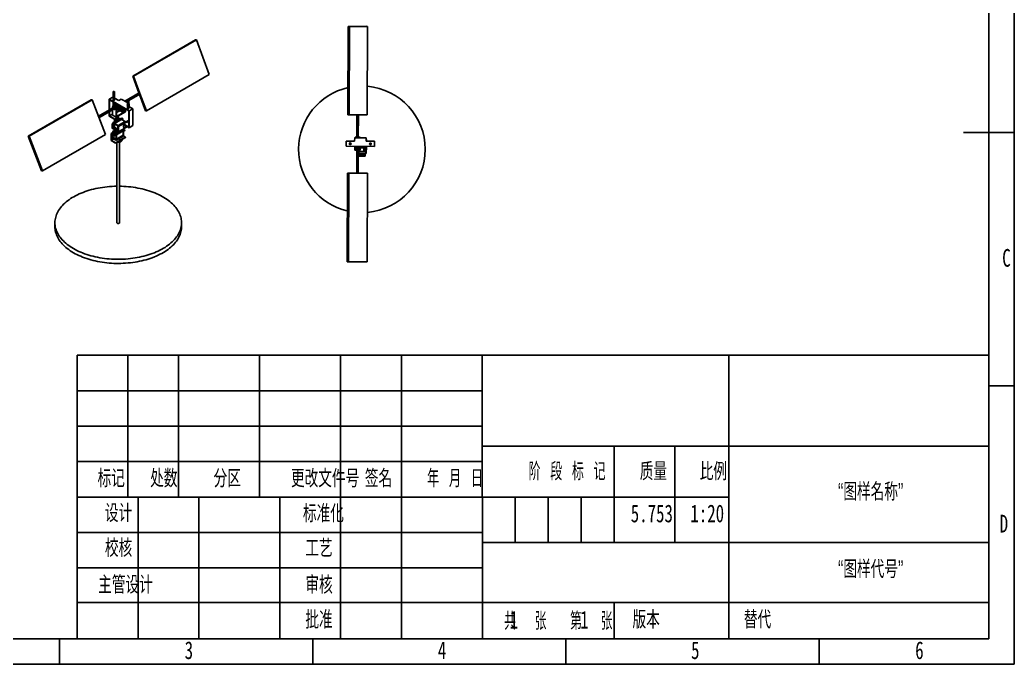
# Model space of a CAD drawing. Header units: millimetres. Extents: x 0 to 297, y 0 to 210.
# Drawn here: x 100.7 to 297, y 0 to 127.3 of the extents above; entities that cross this region are included whole.
import ezdxf

# ---------------------------------------------------------------- set-up
doc = ezdxf.new("R2010")
doc.units = ezdxf.units.MM
doc.layers.add('图框', color=7, linetype='Continuous')
doc.styles.add('SLDTEXTSTYLE0', font='TXT', dxfattribs={"width": 0.7, "bigfont": 'bigfont'})
doc.styles.add('SLDTEXTSTYLE1', font='TXT', dxfattribs={"width": 0.6, "bigfont": 'bigfont'})
doc.styles.add('SLDTEXTSTYLE2', font='TXT', dxfattribs={"width": 0.614286, "bigfont": 'bigfont'})
doc.styles.add('SLDTEXTSTYLE3', font='TXT', dxfattribs={"width": 0.62, "bigfont": 'bigfont'})
doc.styles.add('SLDTEXTSTYLE5', font='TXT', dxfattribs={"width": 0.7})

msp = doc.modelspace()

# ---------------------------------------------------------------- linework, layer by layer
at = {"color": 7, "linetype": 'Continuous', "lineweight": 25}
for p, q in [((165.46, 108.48), (165.5, 125.98)), ((165.5, 125.98), (169.06, 125.99)), ((165.5, 125.98), (165.77, 125.98)), ((165.72, 108.48), (165.77, 125.98)), ((165.77, 125.98), (169.32, 125.98)), ((169.06, 125.99), (169.32, 125.98)), ((169.32, 125.98), (169.27, 108.48)), ((122.94, 116.14), (135.34, 123.3)), ((123.12, 116.15), (135.53, 123.31)), ((135.34, 123.3), (135.53, 123.31)), ((135.53, 123.31), (138.05, 116.47)), ((122.94, 116.14), (123.12, 116.15)), ((124.16, 112.82), (122.94, 116.14)), ((124.38, 112.73), (123.12, 116.15)), ((138.05, 116.47), (125.64, 109.31)), ((119.02, 112.01), (118.31, 111.6)), ((119.07, 111.97), (119.02, 112.01)), ((119.07, 113.03), (119.07, 111.44)), ((119.37, 111.44), (119.37, 113.03)), ((124.21, 112.86), (121.37, 111.21)), ((122.19, 111.34), (124.36, 112.6)), ((125.45, 109.3), (124.26, 112.54)), ((125.64, 109.31), (124.38, 112.73)), ((114.74, 111.44), (102.33, 104.27)), ((114.92, 111.45), (102.52, 104.29)), ((114.92, 111.45), (114.74, 111.44)), ((116.24, 108.03), (114.92, 111.45)), ((119.26, 110), (116.17, 108.21)), ((118.31, 109.45), (118.31, 111.6)), ((118.31, 111.6), (122.25, 109.31)), ((119.31, 110.93), (118.38, 111.47)), ((118.38, 111.47), (118.38, 109.49)), ((118.98, 109.84), (118.98, 110.07)), ((119.09, 111.06), (119.09, 110.3)), ((119.16, 110.34), (119.09, 110.3)), ((119.23, 110.38), (119.16, 110.34)), ((119.31, 110.41), (119.31, 110.93)), ((120.19, 111.32), (119.37, 111.8)), ((119.41, 110.73), (119.42, 110.73)), ((119.42, 110.72), (119.42, 110.72)), ((119.44, 110.65), (119.44, 110.46)), ((119.44, 110.47), (119.44, 110.63)), ((119.6, 110.76), (119.45, 110.67)), ((119.46, 110.66), (119.45, 110.65)), ((119.53, 110.52), (119.46, 110.48)), ((119.47, 110.67), (119.62, 110.76)), ((119.77, 110.5), (119.47, 110.67)), ((119.47, 110.65), (119.68, 110.53)), ((119.47, 110.65), (119.48, 110.65)), ((121.07, 109.91), (119.48, 110.83)), ((119.48, 110.7), (119.48, 110.83)), ((119.48, 110.65), (119.69, 110.53)), ((119.54, 110.33), (119.53, 110.32)), ((119.56, 110.74), (119.56, 110.79)), ((119.68, 110.53), (119.69, 110.53)), ((120.83, 109.88), (119.77, 110.5)), ((119.84, 110.33), (119.91, 110.37)), ((120.07, 110.19), (119.84, 110.33)), ((119.85, 110.44), (120.82, 109.88)), ((119.85, 110.43), (119.85, 110.44)), ((119.85, 110.43), (120.81, 109.87)), ((120.53, 110.01), (119.91, 110.37)), ((120, 109.95), (119.98, 109.94)), ((120.03, 110.17), (120.03, 109.93)), ((120.05, 110.19), (120.04, 110.18)), ((120.05, 110.18), (120.07, 110.19)), ((120.44, 109.96), (120.05, 110.18)), ((120.06, 110.14), (120.06, 109.52)), ((120.43, 109.92), (120.06, 110.14)), ((120.08, 110.13), (120.08, 109.53)), ((120.69, 111.61), (120.19, 111.32)), ((120.44, 109.96), (120.53, 110.01)), ((120.56, 109.96), (120.47, 109.91)), ((120.56, 109.96), (120.56, 109.85)), ((120.69, 111.61), (121.89, 110.91)), ((120.83, 109.88), (120.97, 109.97)), ((121.67, 111.04), (121.89, 111.17)), ((121.89, 110.47), (121.78, 110.4)), ((121.89, 110.34), (121.78, 110.4)), ((121.89, 110.39), (121.85, 110.36)), ((121.89, 111.39), (121.89, 109.8)), ((122.19, 109.8), (122.19, 111.39)), ((122.19, 110.74), (122.28, 110.69)), ((122.28, 110.69), (122.19, 110.64)), ((122.21, 110.57), (122.19, 110.56)), ((122.95, 109.72), (122.19, 110.16)), ((122.21, 110.15), (122.21, 110.57)), ((122.28, 110.69), (122.28, 110.11)), ((117.55, 104.62), (116.24, 108.03)), ((116.28, 107.93), (119.41, 109.74)), ((118.32, 108.25), (118.31, 109.1)), ((118.32, 108.25), (119.37, 107.64)), ((118.38, 109.14), (118.39, 108.29)), ((118.39, 108.29), (118.98, 108.64)), ((118.39, 108.29), (119.44, 107.68)), ((118.98, 108.45), (118.98, 109.49)), ((119.69, 108.03), (118.98, 108.45)), ((119.44, 107.68), (120.15, 108.09)), ((119.76, 109.7), (119.69, 109.66)), ((119.69, 109.66), (119.69, 108.03)), ((121.53, 109.1), (119.69, 108.03)), ((119.76, 109.7), (119.76, 108.16)), ((120.35, 109.32), (119.76, 108.97)), ((121.23, 109), (119.76, 108.16)), ((119.82, 109.63), (119.84, 109.63)), ((119.83, 109.79), (119.85, 109.8)), ((120.03, 109.52), (119.84, 109.63)), ((119.97, 108.2), (120.15, 108.09)), ((120.03, 109.77), (120.03, 109.53)), ((120.06, 109.52), (120.08, 109.53)), ((120.06, 109.52), (120.43, 109.31)), ((120.06, 109.49), (120.44, 109.26)), ((120.08, 109.53), (120.43, 109.33)), ((120.15, 108.09), (120.15, 107.76)), ((120.43, 109.31), (120.43, 109.92)), ((120.46, 109.26), (120.55, 109.31)), ((120.47, 109.28), (120.47, 109.91)), ((120.47, 109.28), (120.56, 109.33)), ((120.49, 109.81), (120.56, 109.85)), ((120.49, 109.81), (120.49, 109.4)), ((120.52, 109.29), (120.83, 109.11)), ((120.81, 109.12), (120.52, 109.29)), ((120.54, 109.41), (120.61, 109.45)), ((120.56, 109.42), (120.56, 109.33)), ((120.81, 109.87), (120.82, 109.88)), ((120.84, 109.12), (120.84, 109.13)), ((120.85, 109.82), (120.86, 109.15)), ((120.85, 109.81), (120.85, 109.82)), ((120.85, 109.81), (120.85, 109.14)), ((120.85, 109.14), (120.86, 109.15)), ((120.86, 109.82), (121.04, 109.93)), ((120.87, 109.13), (120.86, 109.82)), ((120.86, 109.11), (121.05, 109.22)), ((120.87, 109.13), (121.06, 109.24)), ((121.02, 109.59), (121.06, 109.62)), ((121.02, 109.53), (121.02, 109.59)), ((121.02, 109.59), (121.07, 109.57)), ((121.02, 109.53), (121.07, 109.51)), ((121.05, 109.22), (121.07, 109.21)), ((121.06, 109.92), (121.06, 109.62)), ((121.06, 109.62), (121.07, 109.62)), ((121.06, 109.52), (121.06, 109.24)), ((121.07, 109.1), (121.07, 109.91)), ((121.25, 108.99), (121.07, 109.1)), ((122.18, 109.27), (121.25, 109.81)), ((121.25, 108.99), (121.25, 109.81)), ((121.32, 109.03), (121.25, 108.99)), ((121.32, 109.03), (121.32, 109.77)), ((121.32, 109.71), (121.37, 109.74)), ((121.32, 109.64), (121.37, 109.67)), ((121.32, 109.63), (121.38, 109.66)), ((121.32, 109.3), (121.38, 109.33)), ((121.32, 109.23), (121.37, 109.26)), ((121.32, 109.22), (121.38, 109.25)), ((121.32, 109.15), (121.38, 109.18)), ((121.32, 109.12), (121.36, 109.15)), ((121.46, 109.14), (121.32, 109.06)), ((121.38, 109.66), (121.37, 109.67)), ((121.38, 109.25), (121.37, 109.26)), ((121.38, 109.33), (121.38, 109.66)), ((121.38, 109.43), (121.64, 109.58)), ((121.38, 109.41), (121.66, 109.57)), ((121.38, 109.18), (121.38, 109.25)), ((121.38, 109.19), (121.46, 109.14)), ((121.46, 109.46), (121.46, 109.14)), ((121.53, 109.5), (121.53, 109.1)), ((122.18, 106.09), (122.18, 109.27)), ((122.95, 109.72), (122.25, 109.31)), ((122.25, 109.31), (122.25, 105.97)), ((122.96, 106.38), (122.95, 109.72)), ((125.45, 109.3), (125.64, 109.31)), ((165.46, 108.48), (165.72, 108.48)), ((167.5, 108.48), (165.72, 108.48)), ((167.22, 108.48), (167.2, 104.1)), ((167.5, 104.1), (167.52, 108.48)), ((169.27, 108.48), (167.5, 108.48)), ((119.1, 106.84), (118.92, 106.74)), ((118.92, 106.74), (118.92, 105.92)), ((118.92, 106.74), (118.99, 106.7)), ((118.99, 106.7), (119.17, 106.8)), ((118.99, 106.7), (118.99, 105.88)), ((119.01, 106.62), (119.08, 106.57)), ((119.01, 106.55), (119.01, 106.62)), ((119.01, 106.55), (119.08, 106.5)), ((119.01, 106.47), (119.08, 106.42)), ((119.01, 106.33), (119.01, 106.47)), ((119.01, 106.47), (119.02, 106.47)), ((119.01, 106.27), (119.01, 106.33)), ((119.01, 106.14), (119.01, 106.27)), ((119.01, 106.14), (119.08, 106.09)), ((119.01, 106.06), (119.08, 106.01)), ((119.01, 106.06), (119.02, 106.06)), ((119.01, 105.99), (119.01, 106.06)), ((119.03, 106.54), (119.02, 106.53)), ((119.02, 106.47), (119.09, 106.43)), ((119.03, 106.13), (119.02, 106.12)), ((119.02, 106.06), (119.09, 106.02)), ((119.05, 106.82), (119.05, 106.9)), ((119.05, 106.9), (119.22, 106.8)), ((119.06, 106.71), (119.26, 106.82)), ((119.06, 106.71), (119.14, 106.67)), ((119.08, 106.96), (120.15, 107.57)), ((119.08, 106.96), (119.36, 106.8)), ((119.08, 106.5), (119.08, 106.57)), ((119.09, 106.51), (119.08, 106.5)), ((119.08, 106.42), (119.09, 106.43)), ((119.08, 106.09), (119.08, 106.42)), ((119.09, 106.1), (119.08, 106.09)), ((119.17, 106.8), (119.1, 106.84)), ((119.14, 106.67), (119.34, 106.78)), ((119.34, 106.02), (119.14, 105.91)), ((119.17, 106.8), (119.17, 106.77)), ((119.25, 107.06), (119.25, 107.1)), ((119.29, 107.08), (119.25, 107.1)), ((119.26, 106.82), (119.34, 106.78)), ((119.28, 107.14), (119.67, 107.37)), ((119.28, 107.14), (119.34, 107.11)), ((119.32, 106.74), (120.03, 106.33)), ((119.32, 106.05), (119.32, 106.74)), ((119.32, 106.05), (120.03, 105.64)), ((119.33, 106.02), (120.04, 105.62)), ((119.36, 106.8), (120.72, 107.59)), ((119.36, 106.8), (120.72, 107.59)), ((119.36, 106.8), (120.06, 106.39)), ((119.38, 107.23), (119.37, 107.64)), ((119.38, 107.2), (119.38, 107.23)), ((119.38, 107.23), (119.4, 107.21)), ((119.45, 107.24), (119.44, 107.68)), ((119.67, 107.37), (119.69, 107.36)), ((119.69, 107.36), (119.92, 107.49)), ((119.7, 107.36), (119.69, 107.37)), ((119.92, 107.49), (119.96, 107.47)), ((120.03, 105.64), (120.03, 106.33)), ((120.03, 105.64), (120.03, 106.33)), ((120.03, 106.33), (120.14, 106.26)), ((120.12, 107.79), (120.05, 107.83)), ((120.05, 106.21), (122, 107.33)), ((120.05, 106.21), (120.12, 106.17)), ((120.05, 105.27), (120.05, 106.21)), ((120.06, 106.39), (121.43, 107.18)), ((120.06, 106.39), (121.43, 107.18)), ((120.06, 106.39), (120.21, 106.31)), ((120.12, 106.17), (122.07, 107.29)), ((121.9, 106.17), (120.12, 105.15)), ((120.12, 105.15), (120.12, 106.17)), ((120.15, 107.57), (120.45, 107.75)), ((120.21, 106.31), (121.57, 107.1)), ((120.21, 106.3), (120.21, 106.31)), ((120.45, 107.75), (120.72, 107.59)), ((120.67, 107.63), (120.47, 107.75)), ((120.67, 107.63), (120.87, 107.75)), ((120.67, 107.63), (120.75, 107.59)), ((120.87, 107.86), (120.69, 107.76)), ((120.69, 107.76), (120.69, 107.65)), ((120.69, 107.76), (120.76, 107.72)), ((120.72, 107.59), (121.43, 107.18)), ((120.75, 107.59), (120.95, 107.7)), ((121.45, 107.18), (120.75, 107.59)), ((120.76, 107.72), (120.94, 107.82)), ((120.76, 107.72), (120.76, 107.69)), ((120.94, 107.82), (120.87, 107.86)), ((120.87, 107.75), (120.95, 107.7)), ((120.98, 107.71), (120.91, 107.75)), ((120.91, 107.56), (120.99, 107.51)), ((120.92, 107.56), (120.91, 107.56)), ((120.92, 107.56), (121, 107.52)), ((120.94, 107.82), (120.94, 107.73)), ((120.94, 107.61), (120.94, 107.55)), ((120.96, 107.61), (120.99, 107.6)), ((120.99, 107.6), (121, 107.6)), ((121, 107.52), (120.99, 107.51)), ((121, 107.67), (121, 107.6)), ((121, 107.52), (121, 107.44)), ((121.12, 106.7), (121.83, 107.11)), ((121.13, 106.21), (121.12, 106.7)), ((122.18, 106.09), (121.12, 106.7)), ((121.2, 106.17), (121.13, 106.21)), ((122.25, 105.97), (121.2, 106.58)), ((121.2, 106.17), (121.2, 106.58)), ((121.43, 107.18), (121.57, 107.1)), ((121.6, 107.1), (121.45, 107.18)), ((121.58, 107.09), (121.57, 107.1)), ((122.18, 106.91), (121.83, 107.11)), ((122, 107.33), (122.07, 107.29)), ((122.07, 107.29), (122.07, 106.98)), ((122.96, 106.38), (122.25, 105.97)), ((102.52, 104.29), (102.33, 104.27)), ((102.33, 104.27), (104.96, 97.44)), ((102.52, 104.29), (105.15, 97.45)), ((105.15, 97.45), (117.55, 104.62)), ((119.04, 105.02), (118.67, 104.81)), ((118.67, 104.81), (118.67, 103.42)), ((118.67, 104.81), (118.74, 104.77)), ((118.74, 104.77), (118.82, 104.81)), ((118.82, 104.81), (118.74, 104.77)), ((118.74, 104.77), (118.74, 103.46)), ((119.45, 104.36), (118.74, 104.77)), ((118.74, 104.77), (118.74, 104.68)), ((119.45, 104.28), (118.74, 104.68)), ((118.82, 104.85), (118.82, 104.76)), ((119.04, 104.99), (118.84, 104.88)), ((118.84, 104.82), (118.9, 104.78)), ((118.84, 104.82), (118.84, 104.73)), ((118.84, 104.73), (118.9, 104.69)), ((118.9, 104.78), (118.91, 104.79)), ((118.9, 104.78), (118.9, 104.69)), ((118.9, 104.69), (118.91, 104.7)), ((118.91, 104.79), (118.91, 104.7)), ((118.92, 105.84), (118.92, 105.92)), ((118.92, 105.92), (120.05, 105.27)), ((118.92, 105.92), (118.99, 105.88)), ((118.92, 105.84), (120.12, 105.15)), ((118.95, 104.68), (118.97, 104.67)), ((118.98, 104.75), (118.97, 104.74)), ((118.97, 104.74), (118.97, 104.65)), ((118.97, 104.74), (119.09, 104.68)), ((118.97, 104.67), (118.97, 104.68)), ((118.97, 104.65), (119.26, 104.49)), ((118.99, 105.88), (119.06, 105.93)), ((119.01, 105.99), (119.08, 105.94)), ((119.02, 105.95), (119.1, 105.91)), ((119.04, 105.22), (119.04, 104.99)), ((119.04, 104.51), (119.04, 104.09)), ((119.04, 104.09), (119.04, 103.92)), ((119.37, 105.42), (119.05, 105.24)), ((119.05, 105.2), (119.66, 104.85)), ((119.05, 105.2), (119.05, 104.97)), ((119.29, 104.84), (119.05, 104.97)), ((119.05, 104.51), (119.05, 104.07)), ((119.05, 104.07), (119.66, 103.72)), ((119.05, 104.07), (119.05, 103.9)), ((119.05, 104.07), (119.66, 103.72)), ((119.06, 105.23), (119.06, 105.22)), ((119.08, 106.01), (119.09, 106.02)), ((119.08, 105.94), (119.08, 106.01)), ((119.08, 105.25), (119.37, 105.42)), ((119.66, 104.87), (119.08, 105.21)), ((119.08, 105.21), (119.08, 105.2)), ((119.66, 104.87), (119.08, 105.2)), ((119.33, 104.87), (119.09, 104.68)), ((119.09, 104.68), (119.14, 104.65)), ((119.38, 104.84), (119.14, 104.65)), ((119.38, 104.78), (119.14, 104.65)), ((119.14, 104.65), (119.26, 104.58)), ((119.26, 104.58), (119.27, 104.59)), ((119.26, 104.58), (119.26, 104.49)), ((119.26, 104.49), (119.27, 104.5)), ((119.27, 104.59), (119.27, 104.5)), ((119.31, 104.48), (119.33, 104.47)), ((119.32, 104.47), (119.33, 104.47)), ((119.33, 104.87), (119.38, 104.84)), ((119.33, 104.54), (119.39, 104.5)), ((119.34, 104.54), (119.33, 104.54)), ((119.33, 104.54), (119.33, 104.45)), ((119.33, 104.45), (119.39, 104.41)), ((119.37, 105.49), (119.37, 105.38)), ((119.44, 105.54), (119.38, 105.5)), ((119.38, 105.47), (119.93, 105.15)), ((119.38, 105.47), (119.38, 105.37)), ((119.46, 105.32), (119.38, 105.37)), ((119.38, 104.84), (119.38, 104.78)), ((119.66, 104.63), (119.38, 104.78)), ((119.39, 104.5), (119.39, 104.41)), ((119.48, 105.52), (119.43, 105.49)), ((119.43, 105.49), (119.96, 105.18)), ((119.5, 105.51), (119.44, 105.47)), ((119.63, 104.46), (119.45, 104.36)), ((119.45, 104.28), (119.63, 104.38)), ((119.45, 104.36), (119.45, 104.28)), ((119.46, 105.34), (119.46, 105.26)), ((119.83, 105.19), (119.48, 105.39)), ((119.5, 104.5), (119.69, 104.62)), ((119.5, 104.41), (119.69, 104.53)), ((119.5, 104.5), (119.5, 104.41)), ((119.56, 102.99), (121.5, 104.11)), ((119.63, 104.46), (119.6, 104.47)), ((119.63, 104.38), (119.63, 104.46)), ((119.66, 104.87), (119.66, 104.87)), ((119.66, 104.85), (119.66, 104.63)), ((119.66, 104.51), (119.66, 103.72)), ((119.69, 104.62), (119.69, 104.53)), ((119.73, 104.85), (120.79, 105.47)), ((120.69, 105.43), (119.73, 104.87)), ((120.69, 105.42), (119.73, 104.87)), ((119.73, 104.54), (121.09, 105.32)), ((119.73, 104.54), (121.09, 105.32)), ((119.73, 104.87), (119.73, 104.87)), ((119.73, 104.85), (119.73, 104.54)), ((119.73, 104.54), (119.73, 103.72)), ((119.73, 103.72), (121.09, 104.51)), ((119.73, 103.72), (121.09, 104.51)), ((119.73, 103.56), (121.09, 104.34)), ((119.76, 103.52), (120.97, 104.22)), ((119.83, 105.19), (119.83, 105.11)), ((119.93, 105.05), (119.83, 105.11)), ((119.93, 105.05), (119.93, 105.15)), ((119.96, 105.18), (120.01, 105.21)), ((119.98, 105.05), (120.6, 105.41)), ((119.98, 105.15), (120.04, 105.19)), ((119.98, 105.15), (119.98, 105.05)), ((120.03, 105.64), (120.05, 105.63)), ((120.04, 105.62), (120.05, 105.61)), ((120.6, 105.42), (120.6, 105.41)), ((120.69, 105.43), (120.69, 105.42)), ((120.79, 105.47), (121.09, 105.64)), ((121.07, 105.65), (120.86, 105.53)), ((121.07, 105.64), (120.86, 105.52)), ((120.86, 105.53), (120.86, 105.52)), ((120.98, 104.25), (120.97, 104.23)), ((120.98, 104.25), (121.06, 104.29)), ((121.06, 105.69), (121.07, 105.69)), ((121.06, 104.29), (121.09, 104.34)), ((121.09, 105.68), (121.07, 105.69)), ((121.07, 105.65), (121.07, 105.64)), ((121.07, 104.3), (121.1, 104.35)), ((121.08, 105.66), (121.08, 105.67)), ((121.09, 105.64), (121.09, 105.32)), ((121.09, 105.32), (121.09, 104.51)), ((121.09, 104.51), (121.09, 104.34)), ((121.1, 105.43), (121.1, 105.66)), ((121.1, 105.43), (121.3, 105.54)), ((121.1, 105.34), (121.3, 105.45)), ((121.1, 105.43), (121.1, 105.43)), ((121.1, 105.43), (121.1, 105.34)), ((121.1, 104.53), (121.1, 105.34)), ((121.1, 104.36), (121.1, 104.53)), ((121.5, 104.11), (121.1, 104.35)), ((121.17, 105.68), (121.11, 105.72)), ((121.22, 105.3), (121.12, 105.35)), ((121.17, 105.68), (121.16, 105.68)), ((121.16, 105.68), (121.16, 105.59)), ((121.17, 105.59), (121.16, 105.59)), ((121.17, 105.68), (121.17, 105.59)), ((121.21, 105.59), (121.17, 105.61)), ((121.22, 105.38), (121.19, 105.39)), ((121.4, 105.48), (121.22, 105.38)), ((121.22, 105.3), (121.4, 105.4)), ((121.22, 105.38), (121.22, 105.3)), ((121.23, 105.99), (121.3, 105.95)), ((121.23, 105.64), (121.24, 105.64)), ((121.23, 105.64), (121.23, 105.61)), ((121.3, 105.61), (121.24, 105.64)), ((121.3, 105.54), (121.3, 105.45)), ((121.32, 105.49), (121.32, 105.57)), ((121.4, 105.48), (121.32, 105.52)), ((121.4, 105.4), (121.4, 105.48)), ((121.5, 104.11), (121.5, 104.03)), ((167.2, 104.1), (166.85, 104.11)), ((166.85, 104.11), (166.85, 104.1)), ((166.85, 104.11), (166.85, 103.98)), ((166.85, 104), (166.85, 104.1)), ((167.85, 104.1), (167.5, 104.1)), ((167.85, 104), (167.85, 104.1)), ((167.85, 104.1), (167.85, 104.1)), ((118.67, 103.42), (119.56, 102.91)), ((118.74, 103.46), (119.24, 103.74)), ((118.74, 103.46), (119.56, 102.99)), ((119.04, 103.91), (119.08, 103.86)), ((119.05, 103.9), (119.66, 103.56)), ((119.08, 103.86), (119.05, 103.9)), ((119.08, 103.86), (119.16, 103.81)), ((119.17, 103.79), (119.16, 103.81)), ((119.17, 103.78), (119.62, 103.52)), ((119.56, 102.91), (121.5, 104.03)), ((119.56, 102.99), (119.56, 102.91)), ((119.6, 103.56), (119.68, 103.51)), ((119.61, 103.53), (119.6, 103.56)), ((119.61, 103.55), (119.61, 103.53)), ((119.66, 103.72), (119.66, 103.56)), ((119.68, 103.51), (119.66, 103.56)), ((119.7, 103.51), (119.73, 103.56)), ((119.7, 103.51), (119.78, 103.56)), ((119.73, 103.72), (119.73, 103.56)), ((119.78, 103.56), (119.77, 103.53)), ((119.77, 103.55), (119.77, 103.53)), ((119.84, 103.07), (119.84, 87.19)), ((120.34, 87.19), (120.34, 103.11)), ((120.84, 103.52), (120.84, 103.65)), ((165.11, 103.29), (165.1, 102.29)), ((165.1, 102.29), (170.69, 102.27)), ((165.11, 103.29), (165.11, 103.3)), ((165.11, 103.3), (166.61, 103.29)), ((166.77, 103.28), (165.11, 103.29)), ((165.21, 103.3), (166.71, 103.29)), ((165.21, 103.29), (165.21, 103.3)), ((166.77, 103.28), (165.21, 103.29)), ((165.75, 102.78), (165.75, 102.78)), ((166.05, 102.78), (166.05, 102.78)), ((166.61, 103.29), (166.61, 103.29)), ((166.61, 103.29), (166.71, 103.29)), ((166.77, 103.29), (166.71, 103.29)), ((166.71, 103.29), (166.71, 103.29)), ((166.71, 103.28), (166.71, 103.29)), ((166.78, 103.98), (166.77, 103.28)), ((166.78, 103.98), (169.03, 103.98)), ((166.78, 103.98), (167.2, 103.98)), ((166.78, 103.98), (166.78, 103.98)), ((166.84, 102.28), (166.84, 101.61)), ((166.84, 102.28), (166.84, 101.51)), ((166.85, 104.01), (166.85, 103.98)), ((166.85, 104.01), (166.85, 104)), ((166.88, 102.1), (166.88, 102.28)), ((166.88, 102.1), (166.88, 101.99)), ((166.9, 102.09), (166.9, 102.1)), ((166.93, 102.1), (166.93, 102.28)), ((167.36, 102.1), (166.93, 102.1)), ((166.95, 102.09), (166.95, 102.1)), ((167.2, 104), (167.2, 103.98)), ((167.24, 102.09), (167.24, 102.1)), ((168.86, 102.1), (167.36, 102.1)), ((167.48, 102.09), (167.48, 102.1)), ((167.5, 103.98), (167.5, 104)), ((167.5, 103.98), (169.03, 103.98)), ((167.85, 104), (167.85, 103.98)), ((168.84, 102.09), (168.84, 102.1)), ((168.86, 102.1), (168.86, 102.28)), ((168.89, 102.09), (168.89, 102.1)), ((168.91, 102.1), (168.91, 102.28)), ((168.92, 101.39), (168.92, 102.28)), ((168.98, 100.87), (168.99, 102.28)), ((169.03, 103.98), (169.02, 103.28)), ((169.02, 103.61), (169.09, 103.61)), ((170.69, 103.27), (169.02, 103.28)), ((170.59, 103.27), (169.02, 103.28)), ((169.03, 103.98), (169.03, 103.98)), ((169.08, 100.86), (169.09, 102.28)), ((169.09, 103.28), (169.09, 103.61)), ((170.59, 103.28), (169.09, 103.29)), ((169.19, 103.29), (169.09, 103.29)), ((169.19, 103.29), (169.19, 103.29)), ((169.19, 103.29), (170.69, 103.28)), ((169.75, 102.77), (169.75, 102.77)), ((170.05, 102.77), (170.05, 102.77)), ((170.59, 103.28), (170.59, 103.27)), ((170.69, 103.28), (170.69, 103.27)), ((170.69, 103.27), (170.69, 102.27)), ((166.84, 101.61), (166.85, 101.6)), ((166.84, 101.61), (166.85, 101.61)), ((166.84, 101.51), (166.85, 101.5)), ((166.85, 101.7), (166.85, 101.6)), ((166.85, 101.6), (166.85, 101.5)), ((166.95, 102.09), (167.24, 102.09)), ((167.06, 101.99), (167.06, 101.89)), ((167.1, 101.89), (167.1, 101.85)), ((167.1, 101.5), (167.2, 101.5)), ((167.1, 101.5), (167.1, 101.5)), ((167.12, 101.85), (167.12, 101.7)), ((167.2, 101.5), (167.18, 97)), ((167.2, 101.5), (167.19, 101.3)), ((167.19, 101.3), (167.19, 101.25)), ((167.19, 101.3), (167.2, 101.3)), ((167.19, 101.25), (167.2, 101.25)), ((167.48, 102.09), (168.84, 102.09)), ((167.48, 97), (167.5, 101.5)), ((167.49, 100.89), (167.59, 100.89)), ((167.49, 100.87), (168.98, 100.87)), ((167.5, 101.28), (167.59, 101.28)), ((167.5, 101.25), (167.59, 101.25)), ((167.5, 100.97), (167.59, 100.97)), ((167.57, 101.99), (167.57, 102.09)), ((167.9, 101.99), (167.57, 101.99)), ((167.57, 101.7), (167.57, 101.85)), ((167.59, 101.28), (167.6, 101.5)), ((167.59, 101.28), (167.6, 101.5)), ((167.59, 101.25), (167.59, 101.28)), ((167.59, 101.28), (168.59, 101.28)), ((167.59, 101.25), (167.59, 101.28)), ((167.59, 100.97), (167.59, 101.25)), ((167.59, 101.23), (168.59, 101.23)), ((167.59, 100.89), (167.59, 100.97)), ((167.59, 100.87), (167.59, 100.32)), ((167.59, 100.32), (167.69, 100.32)), ((167.61, 101.85), (167.61, 101.89)), ((167.66, 101.89), (167.66, 101.99)), ((167.69, 100.32), (167.69, 100.87)), ((167.72, 100.57), (167.69, 100.57)), ((167.69, 100.57), (167.69, 100.32)), ((168.69, 100.32), (167.69, 100.32)), ((167.71, 100.87), (167.71, 100.73)), ((167.72, 100.7), (167.72, 100.42)), ((167.73, 100.75), (167.73, 100.87)), ((167.76, 101.99), (167.76, 101.97)), ((167.76, 100.68), (168.61, 100.68)), ((168.6, 100.7), (167.78, 100.7)), ((167.8, 100.34), (167.89, 100.34)), ((167.84, 101.96), (167.84, 101.7)), ((167.85, 101.6), (167.85, 101.7)), ((167.85, 101.6), (167.85, 101.5)), ((167.86, 101.96), (167.86, 101.99)), ((167.89, 100.34), (167.89, 100.36)), ((167.9, 101.96), (167.9, 101.99)), ((168.45, 101.96), (167.9, 101.96)), ((167.99, 100.36), (167.99, 100.34)), ((167.99, 100.34), (168.15, 100.34)), ((168.15, 100.68), (168.15, 100.34)), ((168.15, 100.34), (168.22, 100.34)), ((168.22, 100.68), (168.22, 100.34)), ((168.22, 100.34), (168.39, 100.34)), ((168.39, 100.34), (168.39, 100.36)), ((168.45, 101.96), (168.45, 102.09)), ((168.48, 102.09), (168.48, 101.96)), ((168.49, 100.36), (168.49, 100.34)), ((168.49, 100.34), (168.57, 100.34)), ((168.59, 101.28), (168.6, 101.99)), ((168.59, 101.28), (168.6, 101.99)), ((168.59, 101.23), (168.59, 101.28)), ((168.59, 101.28), (168.79, 101.28)), ((168.59, 101.23), (168.59, 101.28)), ((168.59, 101.23), (168.79, 101.23)), ((168.64, 101.99), (168.64, 102.09)), ((168.65, 100.87), (168.65, 100.75)), ((168.65, 100.42), (168.65, 100.7)), ((168.69, 100.57), (168.65, 100.57)), ((168.66, 100.73), (168.66, 100.87)), ((168.69, 100.57), (168.69, 100.32)), ((168.69, 100.32), (168.84, 100.32)), ((168.79, 101.28), (168.8, 102.09)), ((168.79, 101.23), (168.79, 101.28)), ((168.87, 101.28), (168.79, 101.28)), ((168.87, 101.26), (168.79, 101.23)), ((168.84, 100.32), (168.84, 100.87)), ((168.87, 101.39), (168.9, 101.39)), ((168.87, 101.28), (168.87, 101.39)), ((168.87, 101.26), (168.87, 101.28)), ((168.87, 101.28), (168.9, 101.28)), ((168.9, 101.28), (168.87, 101.26)), ((168.92, 101.29), (168.9, 101.28)), ((168.92, 101.29), (168.92, 101.39)), ((168.98, 100.87), (169.08, 100.86)), ((105.15, 97.45), (104.96, 97.44)), ((165.35, 97), (165.3, 79.5)), ((165.61, 96.99), (165.35, 97)), ((167.18, 97), (165.35, 97)), ((165.61, 96.99), (165.56, 79.49)), ((167.47, 97), (165.61, 96.99)), ((169.32, 97), (167.47, 97)), ((169.06, 97), (167.48, 97)), ((169.32, 97), (169.06, 97)), ((169.27, 79.5), (169.32, 97)), ((107.59, 87.19), (107.59, 86.37)), ((132.59, 86.37), (132.59, 87.19)), ((165.56, 79.49), (165.3, 79.5)), ((165.56, 79.49), (169.27, 79.5))]:
    msp.add_line(p, q, dxfattribs=at)
at = {"color": 7, "linetype": 'Continuous', "lineweight": 25, "flags": 128}
for points in [[(119.32, 112.96), (119.35, 112.99), (119.37, 113.02), (119.36, 113.05), (119.34, 113.08), (119.3, 113.1), (119.26, 113.11), (119.2, 113.11), (119.15, 113.1), (119.11, 113.09), (119.08, 113.06), (119.07, 113.03), (119.07, 113), (119.09, 112.98), (119.13, 112.95), (119.18, 112.94), (119.23, 112.94), (119.28, 112.95), (119.32, 112.96)], [(124.38, 112.73), (124.36, 112.78), (124.33, 112.82), (124.29, 112.85), (124.25, 112.86), (124.22, 112.86), (124.21, 112.86)], [(124.36, 112.6), (124.38, 112.61), (124.39, 112.64), (124.39, 112.68), (124.38, 112.73)], [(118.98, 110.07), (118.99, 110.15), (119.01, 110.21), (119.04, 110.27), (119.09, 110.3), (119.14, 110.32), (119.2, 110.32), (119.27, 110.31), (119.34, 110.28), (119.41, 110.23), (119.47, 110.17), (119.53, 110.09), (119.59, 110.01), (119.63, 109.92), (119.66, 109.83), (119.68, 109.75), (119.69, 109.66)], [(119.03, 110.05), (119.04, 110.02), (119.05, 109.99), (119.07, 109.96), (119.09, 109.94), (119.11, 109.94), (119.13, 109.94), (119.14, 109.96), (119.15, 109.98), (119.14, 110.01), (119.13, 110.04), (119.11, 110.06), (119.09, 110.08), (119.07, 110.09), (119.05, 110.08), (119.04, 110.07), (119.03, 110.05)], [(119.07, 111.52), (119.06, 111.5), (119.06, 111.47), (119.07, 111.44), (119.1, 111.42), (119.14, 111.39), (119.19, 111.38), (119.24, 111.38), (119.29, 111.39), (119.34, 111.41)], [(119.16, 110.34), (119.16, 110.34), (119.21, 110.36), (119.27, 110.36), (119.34, 110.35), (119.41, 110.32), (119.48, 110.27), (119.54, 110.21), (119.6, 110.13), (119.66, 110.05), (119.7, 109.96), (119.73, 109.87), (119.75, 109.79), (119.76, 109.7)], [(119.26, 110), (119.27, 110), (119.3, 110), (119.34, 109.99), (119.37, 109.96), (119.41, 109.92), (119.43, 109.88), (119.44, 109.83), (119.44, 109.79), (119.43, 109.75), (119.41, 109.74)], [(119.28, 110.19), (119.28, 110.16), (119.3, 110.13), (119.32, 110.1), (119.34, 110.09), (119.36, 110.08), (119.38, 110.08), (119.39, 110.1), (119.4, 110.12), (119.39, 110.15), (119.38, 110.18), (119.36, 110.2), (119.34, 110.22), (119.32, 110.23), (119.3, 110.22), (119.28, 110.21), (119.28, 110.19)], [(119.34, 111.41), (119.37, 111.43), (119.39, 111.46), (119.38, 111.5), (119.37, 111.52)], [(119.45, 110.68), (119.44, 110.7), (119.42, 110.73), (119.4, 110.75), (119.37, 110.75), (119.36, 110.75), (119.34, 110.74), (119.34, 110.71), (119.34, 110.69), (119.36, 110.66), (119.37, 110.63), (119.4, 110.61), (119.42, 110.6), (119.44, 110.61)], [(119.84, 110.33), (119.78, 110.39), (119.72, 110.44), (119.65, 110.47), (119.59, 110.49), (119.53, 110.5), (119.48, 110.49), (119.43, 110.46), (119.4, 110.42), (119.39, 110.4)], [(119.48, 110.36), (119.55, 110.31), (119.61, 110.25), (119.67, 110.18), (119.72, 110.1), (119.77, 110.02), (119.8, 109.93), (119.82, 109.85), (119.83, 109.76), (119.83, 109.69), (119.81, 109.62), (119.78, 109.57), (119.76, 109.54)], [(119.54, 110.33), (119.57, 110.34), (119.62, 110.34), (119.67, 110.33), (119.72, 110.3), (119.77, 110.25), (119.81, 110.2), (119.85, 110.14), (119.88, 110.07), (119.9, 110), (119.91, 109.94)], [(120.03, 109.95), (120.02, 109.95), (120, 109.95)], [(122.14, 111.33), (122.17, 111.35), (122.19, 111.38), (122.18, 111.41), (122.16, 111.44), (122.12, 111.46), (122.08, 111.47), (122.03, 111.48), (121.98, 111.47), (121.93, 111.45), (121.9, 111.43), (121.89, 111.4), (121.89, 111.37), (121.92, 111.34), (121.95, 111.32), (122, 111.31), (122.05, 111.3), (122.1, 111.31), (122.14, 111.33)], [(119.28, 109.62), (119.28, 109.59), (119.3, 109.56), (119.32, 109.53), (119.34, 109.52), (119.36, 109.51), (119.38, 109.51), (119.39, 109.53), (119.4, 109.55), (119.39, 109.58), (119.38, 109.61), (119.36, 109.63), (119.34, 109.65), (119.32, 109.66), (119.3, 109.65), (119.28, 109.64), (119.28, 109.62)], [(119.53, 109.76), (119.53, 109.73), (119.54, 109.7), (119.56, 109.68), (119.58, 109.66), (119.61, 109.65), (119.63, 109.65), (119.64, 109.67), (119.64, 109.69), (119.64, 109.72), (119.63, 109.75), (119.61, 109.77), (119.58, 109.79), (119.56, 109.8), (119.54, 109.8), (119.53, 109.78), (119.53, 109.76)], [(119.83, 109.83), (119.83, 109.85), (119.84, 109.9)], [(120.03, 109.93), (120, 109.94), (119.98, 109.94), (119.96, 109.92), (119.96, 109.89), (119.96, 109.86), (119.98, 109.82), (120, 109.79), (120.03, 109.77)], [(120.49, 109.4), (120.53, 109.41), (120.56, 109.43), (120.59, 109.46), (120.6, 109.51), (120.6, 109.57), (120.59, 109.63), (120.56, 109.69), (120.53, 109.75), (120.49, 109.81)], [(120.61, 109.45), (120.63, 109.47), (120.66, 109.51), (120.67, 109.55), (120.67, 109.61), (120.66, 109.67), (120.63, 109.74), (120.6, 109.8), (120.56, 109.85)], [(121.1, 109.69), (121.11, 109.66), (121.12, 109.63), (121.14, 109.61), (121.16, 109.59), (121.18, 109.58), (121.2, 109.59), (121.21, 109.6), (121.22, 109.62), (121.21, 109.65), (121.2, 109.68), (121.18, 109.71), (121.16, 109.72), (121.14, 109.73), (121.12, 109.73), (121.11, 109.71), (121.1, 109.69)], [(121.1, 109.28), (121.11, 109.25), (121.12, 109.23), (121.14, 109.2), (121.16, 109.18), (121.18, 109.17), (121.2, 109.18), (121.21, 109.19), (121.22, 109.22), (121.21, 109.24), (121.2, 109.27), (121.18, 109.3), (121.16, 109.32), (121.14, 109.32), (121.12, 109.32), (121.11, 109.31), (121.1, 109.28)], [(121.34, 109.65), (121.33, 109.65), (121.32, 109.66)], [(121.34, 109.24), (121.33, 109.25), (121.32, 109.25)], [(121.89, 109.88), (121.88, 109.85), (121.88, 109.82), (121.9, 109.79), (121.94, 109.77), (121.98, 109.75), (122.04, 109.74), (122.09, 109.75), (122.14, 109.76), (122.18, 109.78), (122.2, 109.81), (122.21, 109.84), (122.2, 109.87), (122.19, 109.88)], [(119.02, 106.54), (119.02, 106.51), (119.02, 106.49), (119.04, 106.48), (119.06, 106.47), (119.08, 106.48), (119.1, 106.5), (119.12, 106.52), (119.13, 106.55), (119.14, 106.57)], [(119.02, 106.13), (119.02, 106.1), (119.02, 106.08), (119.04, 106.07), (119.06, 106.06), (119.08, 106.07), (119.1, 106.09), (119.12, 106.11), (119.13, 106.14), (119.14, 106.16)], [(119.09, 106.43), (119.11, 106.41), (119.14, 106.41), (119.17, 106.43), (119.19, 106.45), (119.21, 106.49), (119.22, 106.53), (119.22, 106.56), (119.21, 106.58), (119.19, 106.59), (119.17, 106.59), (119.14, 106.57), (119.11, 106.54), (119.09, 106.51)], [(119.09, 106.02), (119.11, 106), (119.14, 106), (119.17, 106.02), (119.19, 106.05), (119.21, 106.08), (119.22, 106.12), (119.22, 106.15), (119.21, 106.17), (119.19, 106.18), (119.17, 106.18), (119.14, 106.16), (119.11, 106.13), (119.09, 106.1)], [(119.87, 107.7), (119.85, 107.68), (119.83, 107.66), (119.82, 107.63), (119.82, 107.61), (119.82, 107.59), (119.83, 107.57), (119.85, 107.57), (119.87, 107.58), (119.89, 107.59), (119.91, 107.62), (119.92, 107.64), (119.92, 107.67), (119.92, 107.69), (119.91, 107.7), (119.89, 107.71), (119.87, 107.7)], [(119.82, 107.64), (119.84, 107.66), (119.85, 107.68)], [(120.21, 107.66), (120.19, 107.71), (120.16, 107.76), (120.11, 107.79), (120.06, 107.81), (120, 107.81), (119.94, 107.79), (119.87, 107.76)], [(119.92, 107.49), (119.98, 107.55), (120.04, 107.6), (120.11, 107.64), (120.17, 107.66), (120.23, 107.66), (120.29, 107.65), (120.29, 107.65)], [(120.87, 107.52), (120.87, 107.53), (120.89, 107.57), (120.92, 107.59), (120.94, 107.61), (120.97, 107.61), (120.99, 107.6)], [(120.91, 107.56), (120.89, 107.52), (120.88, 107.51)], [(120.99, 107.51), (120.97, 107.48), (120.96, 107.47)], [(121.8, 106.23), (121.75, 106.15), (121.69, 106.08), (121.62, 106.02), (121.55, 105.97), (121.48, 105.94), (121.42, 105.92), (121.35, 105.93), (121.3, 105.95), (121.26, 105.98), (121.22, 106.03), (121.2, 106.1), (121.2, 106.17)], [(121.47, 106.42), (121.47, 106.41), (121.45, 106.36), (121.44, 106.32), (121.45, 106.28), (121.47, 106.25), (121.5, 106.24), (121.53, 106.25), (121.57, 106.27), (121.6, 106.3), (121.62, 106.33)], [(121.49, 106.41), (121.47, 106.39), (121.45, 106.37)], [(121.45, 106.29), (121.47, 106.29), (121.48, 106.3)], [(118.91, 104.79), (118.91, 104.81), (118.92, 104.83), (118.95, 104.85), (118.99, 104.86), (119.03, 104.86), (119.07, 104.85), (119.09, 104.84), (119.11, 104.81), (119.11, 104.79), (119.09, 104.77), (119.06, 104.76), (119.02, 104.75), (118.98, 104.75)], [(119.06, 104.75), (119.04, 104.76), (119.01, 104.76), (118.98, 104.76), (118.95, 104.75), (118.93, 104.73), (118.93, 104.71), (118.93, 104.7), (118.95, 104.68)], [(119.27, 104.59), (119.26, 104.61), (119.28, 104.63), (119.31, 104.65), (119.34, 104.66), (119.38, 104.66), (119.42, 104.65), (119.45, 104.63), (119.46, 104.61), (119.46, 104.59), (119.44, 104.57), (119.42, 104.55), (119.38, 104.54), (119.34, 104.54)], [(119.41, 104.55), (119.4, 104.55), (119.36, 104.56), (119.33, 104.55), (119.31, 104.54), (119.29, 104.53), (119.28, 104.51), (119.29, 104.49), (119.31, 104.48)], [(119.48, 105.39), (119.46, 105.35), (119.46, 105.31), (119.48, 105.28), (119.52, 105.24), (119.57, 105.21), (119.63, 105.19), (119.69, 105.18), (119.76, 105.18), (119.83, 105.19)], [(119.46, 105.26), (119.46, 105.23), (119.48, 105.19), (119.52, 105.16), (119.57, 105.13), (119.63, 105.11), (119.69, 105.1), (119.76, 105.1), (119.83, 105.11)], [(121.16, 105.68), (121.12, 105.68), (121.1, 105.67)], [(121.1, 105.57), (121.11, 105.56), (121.15, 105.56), (121.19, 105.57), (121.22, 105.59), (121.23, 105.61), (121.23, 105.64)], [(121.16, 105.59), (121.12, 105.59), (121.1, 105.59)], [(119.62, 103.52), (119.63, 103.53), (119.64, 103.53)], [(119.74, 103.53), (119.75, 103.53), (119.76, 103.52)], [(119.89, 103.1), (119.96, 103.09), (120.07, 103.09), (120.19, 103.09), (120.3, 103.11), (120.41, 103.13), (120.51, 103.16), (120.6, 103.2), (120.68, 103.25), (120.74, 103.31), (120.79, 103.37), (120.82, 103.43), (120.84, 103.5), (120.84, 103.52)], [(120.24, 103.3), (120.3, 103.31), (120.41, 103.33), (120.51, 103.37), (120.6, 103.41), (120.68, 103.46), (120.74, 103.51), (120.79, 103.57), (120.82, 103.63), (120.82, 103.64)], [(120.28, 103.63), (120.3, 103.62), (120.34, 103.62), (120.37, 103.62), (120.39, 103.63), (120.41, 103.65), (120.42, 103.66), (120.41, 103.68), (120.39, 103.7), (120.37, 103.71), (120.34, 103.71), (120.3, 103.71), (120.28, 103.7), (120.26, 103.68), (120.25, 103.66), (120.26, 103.65), (120.28, 103.63)], [(167.2, 103.98), (167.2, 103.98), (167.2, 103.98), (167.23, 103.98), (167.27, 103.98), (167.32, 103.98), (167.35, 103.98)], [(167.5, 103.98), (167.5, 103.98), (167.49, 103.98)], [(167.12, 101.7), (167.12, 101.7), (167.04, 101.7), (166.97, 101.7), (166.91, 101.7), (166.87, 101.7), (166.85, 101.7), (166.85, 101.7), (166.86, 101.7), (166.89, 101.7), (166.94, 101.7), (167, 101.7), (167.08, 101.7), (167.16, 101.7), (167.25, 101.7), (167.35, 101.7)], [(167, 101.7), (167.03, 101.7), (167.05, 101.7), (167.07, 101.7), (167.07, 101.7), (167.07, 101.7), (167.05, 101.7), (167.03, 101.7), (167, 101.7), (166.97, 101.7), (166.94, 101.7), (166.93, 101.7), (166.92, 101.7), (166.93, 101.7), (166.94, 101.7), (166.97, 101.7), (167, 101.7)], [(167.35, 101.7), (167.38, 101.7), (167.4, 101.7), (167.42, 101.7), (167.42, 101.7), (167.42, 101.7), (167.4, 101.7), (167.38, 101.7), (167.35, 101.7), (167.32, 101.7), (167.29, 101.7), (167.28, 101.7), (167.27, 101.7), (167.28, 101.7), (167.3, 101.7), (167.32, 101.7), (167.35, 101.7)], [(167.35, 101.7), (167.44, 101.7), (167.53, 101.7), (167.62, 101.7), (167.69, 101.7), (167.76, 101.7), (167.8, 101.7), (167.83, 101.7), (167.85, 101.7), (167.84, 101.7), (167.82, 101.7), (167.78, 101.7), (167.72, 101.7), (167.66, 101.7), (167.58, 101.7), (167.57, 101.7)], [(167.7, 101.7), (167.73, 101.7), (167.75, 101.7), (167.77, 101.7), (167.77, 101.7), (167.77, 101.7), (167.75, 101.7), (167.73, 101.7), (167.7, 101.7), (167.67, 101.7), (167.64, 101.7), (167.63, 101.7), (167.62, 101.7), (167.63, 101.7), (167.64, 101.7), (167.67, 101.7), (167.7, 101.7)], [(167.47, 97), (167.48, 97), (167.48, 97)], [(119.84, 94.4), (119.79, 94.4), (119.32, 94.39), (118.86, 94.37), (118.39, 94.34), (117.92, 94.3), (117.46, 94.24), (117, 94.18), (116.55, 94.11), (116.1, 94.03), (115.66, 93.94), (115.22, 93.84), (114.79, 93.73), (114.37, 93.61), (113.96, 93.48), (113.55, 93.34), (113.16, 93.19), (112.77, 93.04), (112.39, 92.88), (112.03, 92.71), (111.67, 92.53), (111.33, 92.34), (111, 92.15), (110.69, 91.95), (110.38, 91.74), (110.09, 91.52), (109.82, 91.3), (109.56, 91.08), (109.31, 90.85), (109.08, 90.61), (108.87, 90.37), (108.67, 90.12), (108.48, 89.87), (108.32, 89.62), (108.17, 89.36), (108.03, 89.1), (107.92, 88.84), (107.82, 88.57), (107.74, 88.3), (107.67, 88.04), (107.63, 87.77), (107.6, 87.49), (107.59, 87.22), (107.6, 86.95), (107.62, 86.68), (107.66, 86.41), (107.72, 86.14), (107.8, 85.87), (107.89, 85.61), (108, 85.34), (108.13, 85.08), (108.28, 84.82), (108.44, 84.57), (108.62, 84.32), (108.82, 84.07), (109.03, 83.83), (109.25, 83.59), (109.5, 83.36), (109.75, 83.13), (110.02, 82.91), (110.31, 82.69), (110.61, 82.49), (110.92, 82.28), (111.25, 82.09)], [(111.25, 82.09), (111.59, 81.9), (111.94, 81.72), (112.3, 81.54), (112.67, 81.38), (113.06, 81.22), (113.45, 81.07), (113.86, 80.93), (114.27, 80.8), (114.69, 80.68), (115.12, 80.57), (115.55, 80.47), (115.99, 80.37), (116.44, 80.29), (116.89, 80.21), (117.35, 80.15), (117.81, 80.09), (118.27, 80.05), (118.74, 80.02), (119.21, 79.99), (119.68, 79.98), (120.15, 79.97), (120.62, 79.98), (121.09, 80), (121.55, 80.02), (122.02, 80.06), (122.48, 80.11), (122.94, 80.16), (123.4, 80.23), (123.85, 80.31), (124.3, 80.39), (124.74, 80.49), (125.17, 80.6), (125.59, 80.71), (126.01, 80.84), (126.42, 80.97), (126.82, 81.11), (127.22, 81.26), (127.6, 81.42), (127.97, 81.59), (128.33, 81.76), (128.67, 81.95), (129.01, 82.14), (129.33, 82.33), (129.64, 82.54), (129.94, 82.75), (130.22, 82.96), (130.49, 83.19), (130.74, 83.42), (130.98, 83.65), (131.2, 83.89), (131.41, 84.13), (131.6, 84.38), (131.78, 84.63), (131.94, 84.89), (132.08, 85.15), (132.2, 85.41), (132.31, 85.67), (132.4, 85.94), (132.47, 86.21), (132.53, 86.48), (132.56, 86.75), (132.58, 87.02), (132.59, 87.29), (132.57, 87.56), (132.54, 87.83), (132.49, 88.1), (132.42, 88.37), (132.33, 88.64), (132.23, 88.9), (132.11, 89.17), (131.97, 89.43), (131.82, 89.68), (131.65, 89.94), (131.46, 90.18), (131.26, 90.43), (131.04, 90.67), (130.8, 90.9), (130.55, 91.13), (130.29, 91.36), (130.01, 91.58), (129.72, 91.79), (129.41, 92), (129.09, 92.2), (128.76, 92.39), (128.41, 92.57), (128.06, 92.75), (127.69, 92.92), (127.31, 93.08), (126.92, 93.23), (126.52, 93.38), (126.12, 93.51), (125.7, 93.64), (125.28, 93.75), (124.84, 93.86), (124.41, 93.96), (123.96, 94.05), (123.51, 94.13), (123.06, 94.2), (122.6, 94.26), (122.14, 94.31), (121.67, 94.35), (121.2, 94.38), (120.73, 94.4), (120.34, 94.4)], [(119.91, 87.09), (119.97, 87.06), (120.03, 87.05), (120.1, 87.05), (120.16, 87.05), (120.23, 87.07), (120.28, 87.09), (120.31, 87.13), (120.33, 87.17), (120.34, 87.19)], [(107.59, 86.37), (107.6, 86.14), (107.62, 85.86), (107.66, 85.59), (107.72, 85.32), (107.8, 85.06), (107.89, 84.79), (108, 84.53), (108.13, 84.27), (108.28, 84.01), (108.44, 83.75), (108.62, 83.5), (108.82, 83.26), (109.03, 83.01), (109.25, 82.77), (109.5, 82.54), (109.75, 82.31), (110.02, 82.09), (110.31, 81.88), (110.61, 81.67), (110.92, 81.47), (111.25, 81.27)], [(111.25, 81.27), (111.59, 81.08), (111.94, 80.9), (112.3, 80.73), (112.67, 80.56), (113.06, 80.41), (113.45, 80.26), (113.86, 80.12), (114.27, 79.99), (114.69, 79.87), (115.12, 79.75), (115.55, 79.65), (115.99, 79.56), (116.44, 79.47), (116.89, 79.4), (117.35, 79.33), (117.81, 79.28), (118.27, 79.23), (118.74, 79.2), (119.21, 79.17), (119.68, 79.16), (120.15, 79.16), (120.62, 79.16), (121.09, 79.18), (121.55, 79.21), (122.02, 79.24), (122.48, 79.29), (122.94, 79.35), (123.4, 79.41), (123.85, 79.49), (124.3, 79.58), (124.74, 79.67), (125.17, 79.78), (125.59, 79.89), (126.01, 80.02), (126.42, 80.15), (126.82, 80.29), (127.22, 80.44), (127.6, 80.6), (127.97, 80.77), (128.33, 80.95), (128.67, 81.13), (129.01, 81.32), (129.33, 81.52), (129.64, 81.72), (129.94, 81.93), (130.22, 82.15), (130.49, 82.37), (130.74, 82.6), (130.98, 82.83), (131.2, 83.07), (131.41, 83.32), (131.6, 83.56), (131.78, 83.82), (131.94, 84.07), (132.08, 84.33), (132.2, 84.59), (132.31, 84.86), (132.4, 85.12), (132.47, 85.39), (132.53, 85.66), (132.56, 85.93), (132.58, 86.2), (132.59, 86.37)]]:
    msp.add_lwpolyline(points, dxfattribs=at)
at = {"color": 7, "linetype": 'Continuous', "lineweight": 25}
for centre, radius in [((165.9, 102.78), 0.165), ((165.9, 102.78), 0.15), ((169.9, 102.77), 0.165), ((169.9, 102.77), 0.15), ((167.94, 100.44), 0.0825), ((168.44, 100.44), 0.0825)]:
    msp.add_circle(centre, radius, dxfattribs=at)
for centre, radius, start, end in [((168.21, 101.69), 12.5, 102.6715, 256.6673), ((168.21, 101.69), 12.5, 274.9894, 85.0585), ((119.24, 110.1), 0.135, 192.0364, 227.9583), ((119.23, 110.09), 0.124, 194.3257, 225.669), ((119.26, 110.12), 0.247, 53.5241, 114.6747), ((119.33, 110.16), 0.247, 53.5241, 114.6747), ((119.48, 110.24), 0.135, 192.0364, 227.9583), ((119.48, 110.23), 0.124, 194.3257, 225.669), ((119.54, 110.76), 0.136, 192.161, 222.5989), ((119, 109.67), 0.764, 2.3547, 57.4716), ((119.46, 110.66), 0.0217, 50.5385, 189.473), ((119.46, 110.63), 0.0217, 50.5385, 189.473), ((119.47, 110.63), 0.025, 54.1848, 114.2169), ((119.62, 110.34), 0.196, 71.4457, 117.6735), ((119.4, 109.89), 0.436, 1.1619, 67.9733), ((119.41, 109.9), 0.39, 3.9404, 54.4011), ((119.58, 110.18), 0.366, 59.3981, 73.6768), ((119.5, 110.04), 0.534, 48.4519, 59.5469), ((119.39, 109.92), 0.687, 40.7517, 48.6082), ((120.04, 110.17), 0.0163, 50.5385, 189.473), ((120.06, 110.18), 0.0188, 54.1848, 114.2169), ((120.41, 109.91), 0.0579, 2.7422, 57.2581), ((120.5, 109.96), 0.0579, 2.7422, 57.2581), ((120.95, 110.93), 0.468, 46.3302, 73.4126), ((119.48, 109.67), 0.135, 192.0364, 227.9583), ((119.48, 109.66), 0.124, 194.3257, 225.669), ((119.73, 109.81), 0.135, 192.0364, 227.9583), ((119.73, 109.81), 0.124, 194.3257, 225.669), ((119.76, 109.92), 0.146, 304.5277, 7.0729), ((120.09, 109.54), 0.0579, 182.7422, 237.2581), ((120.45, 109.28), 0.0163, 230.5385, 9.473), ((120.54, 109.33), 0.0179, 304.1231, 7.4775), ((120.77, 109.81), 0.0772, 2.7422, 57.2581), ((120.83, 109.14), 0.0217, 230.5385, 9.473), ((120.78, 109.81), 0.0772, 2.7422, 57.2581), ((120.79, 109.82), 0.0772, 2.7422, 57.2581), ((120.84, 109.13), 0.0217, 230.5385, 9.473), ((120.83, 109.15), 0.0245, 305.0942, 6.5065), ((121.04, 109.24), 0.0247, 305.3389, 6.2617), ((121.31, 109.74), 0.135, 192.0364, 227.9583), ((121.31, 109.33), 0.135, 192.0364, 227.9583), ((121.34, 109.18), 0.0368, 305.0942, 6.5065), ((119.12, 106.61), 0.115, 122.4501, 177.3753), ((119.02, 106.58), 0.128, 279.7582, 358.7735), ((119.02, 106.17), 0.128, 279.7582, 358.7735), ((119.13, 106.9), 0.0767, 122.4501, 177.3753), ((119.2, 106.57), 0.115, 122.4501, 177.3753), ((119.31, 107.1), 0.0575, 122.4501, 177.3753), ((119.4, 106.74), 0.0767, 122.4501, 177.3753), ((119.35, 106.04), 0.0252, 174.4178, 234.2521), ((119.4, 106.74), 0.0706, 121.6187, 148.9262), ((120.22, 107.15), 0.777, 122.7807, 173.2382), ((120.3, 107.1), 0.786, 122.9971, 166.1757), ((119.68, 107.35), 0.0181, 63.92, 127.0865), ((120.06, 107.25), 0.344, 122.6374, 155.7739), ((119.95, 107.6), 0.249, 65.0971, 126.1117), ((119.94, 107.44), 0.114, 68.6125, 125.8353), ((120.11, 106.33), 0.0767, 122.4501, 177.3753), ((120.11, 106.33), 0.0767, 122.4501, 177.3753), ((120.24, 106.25), 0.072, 121.8081, 150.8746), ((120.46, 107.73), 0.0247, 64.8719, 126.1346), ((120.74, 107.56), 0.0264, 71.2446, 124.5749), ((120.74, 107.57), 0.0241, 63.92, 127.0865), ((120.89, 107.72), 0.0361, 63.92, 127.0865), ((120.78, 107.61), 0.133, 316.9288, 351.07), ((120.97, 107.68), 0.0329, 350.9142, 129.0747), ((121.38, 106.19), 0.251, 174.5611, 234.3116), ((121.44, 107.16), 0.0241, 63.92, 127.0865), ((121.44, 107.16), 0.0241, 63.92, 127.0865), ((121.4, 106.45), 0.179, 287.6727, 332.9721), ((121.58, 107.08), 0.0241, 63.92, 127.0865), ((118.85, 104.85), 0.0327, 110.7834, 249.2166), ((118.86, 104.76), 0.0377, 185.6948, 245.6253), ((119.01, 104.65), 0.128, 61.3466, 139.9455), ((119.04, 105.98), 0.0378, 174.4178, 234.2521), ((119.06, 105.22), 0.0218, 110.7834, 249.2166), ((119.06, 105), 0.0248, 185.2581, 246.062), ((119.06, 104.09), 0.0251, 185.6948, 245.6253), ((119.06, 104.09), 0.0251, 185.6948, 245.6253), ((119.08, 105.23), 0.0218, 110.7834, 249.2166), ((119.09, 105.22), 0.0251, 185.6948, 245.6253), ((119.12, 105.94), 0.0329, 170.9142, 309.0747), ((119.36, 104.44), 0.128, 61.3466, 139.9455), ((119.39, 105.49), 0.0164, 110.7834, 249.2166), ((119.39, 105.38), 0.0189, 185.6948, 245.6253), ((119.44, 104.61), 0.115, 242.6097, 297.3903), ((119.44, 104.52), 0.115, 242.6097, 297.3903), ((119.69, 104.93), 0.0769, 242.6097, 297.3903), ((119.69, 104.94), 0.0769, 242.6097, 297.3903), ((119.69, 104.92), 0.0769, 242.6097, 297.3903), ((119.69, 104.69), 0.0735, 242.1468, 273.2358), ((119.69, 104.6), 0.0707, 270.9756, 298.2369), ((119.69, 104.6), 0.0712, 271.0869, 298.1257), ((119.96, 105.2), 0.0576, 242.6097, 297.3903), ((119.96, 105.1), 0.0576, 242.6097, 297.3903), ((120.05, 105.64), 0.0252, 174.4178, 234.2521), ((120.05, 105.64), 0.0252, 174.4178, 234.2521), ((120.47, 106.08), 0.684, 280.8062, 288.6975), ((120.52, 105.93), 0.533, 288.5419, 299.6741), ((120.61, 105.79), 0.366, 299.5272, 313.8255), ((120.71, 105.69), 0.225, 313.1652, 336.2311), ((121.06, 104.3), 0.00944, 297.7477, 327.4432), ((121.06, 105.67), 0.0218, 290.7834, 69.2166), ((121.06, 105.66), 0.0251, 294.3747, 354.3052), ((121.08, 105.66), 0.0218, 290.7834, 69.2166), ((121.08, 105.35), 0.0263, 295.2564, 348.6956), ((121.08, 105.35), 0.0259, 294.8423, 349.1097), ((121.08, 104.53), 0.0251, 294.3747, 354.3052), ((121.08, 104.53), 0.0251, 294.3747, 354.3052), ((121.08, 104.36), 0.0251, 294.3747, 354.3052), ((121.13, 105.45), 0.134, 69.1347, 102.7149), ((121.29, 105.57), 0.0327, 290.7834, 69.2166), ((121.28, 105.49), 0.0377, 294.3747, 354.3052), ((167.55, 180.25), 76.15, 269.4728, 270.2252), ((167.4, 122.71), 18.61, 269.3871, 270.3105), ((119.06, 103.93), 0.0251, 185.6948, 245.6253), ((119.08, 103.86), 0.00944, 212.5568, 242.2523), ((119.69, 103.79), 0.0769, 242.6097, 297.3903), ((119.69, 103.79), 0.0769, 242.6097, 297.3903), ((119.69, 103.62), 0.0769, 242.6097, 297.3903), ((119.69, 103.53), 0.0231, 242.6097, 297.3903), ((120.34, 103.5), 0.134, 71.4904, 108.5096), ((120.34, 103.5), 0.134, 71.4904, 108.5096), ((165.9, 102.78), 0.165, 179.8488, 359.8485), ((165.9, 102.78), 0.15, 359.9998, 179.8485), ((167.55, 180.15), 76.15, 269.4728, 270.2252), ((166.93, 106.83), 4.73, 269.3945, 270), ((167.43, 130.32), 26.34, 269.5037, 270.1173), ((168.88, 106.83), 4.73, 269.6973, 270.3027), ((169.9, 102.77), 0.165, 179.8488, 359.8485), ((169.9, 102.77), 0.15, 359.9998, 179.8485), ((167.55, 177.75), 76.15, 269.4728, 270.2252), ((167.34, 146.86), 45.26, 269.3804, 270.015), ((167.55, 177.65), 76.15, 269.4728, 270.2252), ((167.49, 163.48), 61.49, 269.4349, 270.0752), ((166.95, 106.82), 4.73, 269.3945, 270), ((167.47, 146.15), 44.26, 269.457, 270.2403), ((167.46, 139.44), 37.59, 269.4637, 270.2335), ((167.34, 121.17), 19.48, 269.3658, 270.0295), ((167.46, 120.97), 19.27, 269.6667, 270.3341), ((167.6, 142.15), 40.55, 269.6481, 270.3527), ((167.76, 100.73), 0.05, 180, 270), ((167.8, 100.42), 0.075, 180, 270), ((167.78, 100.75), 0.05, 180, 270), ((167.86, 111.43), 9.46, 269.3945, 270), ((167.94, 100.44), 0.1, 300, 240), ((167.9, 105.51), 3.55, 269.3945, 270), ((168.44, 100.44), 0.1, 300, 240), ((168.46, 105.51), 3.55, 269.6973, 270.3027), ((168.55, 114), 12.01, 269.7036, 270.4667), ((168.57, 100.42), 0.075, 270, 360), ((168.6, 100.75), 0.05, 270, 0), ((168.61, 100.73), 0.05, 270, 0), ((168.87, 106.82), 4.73, 269.6973, 270.3027), ((167.41, 123.12), 26.12, 269.5011, 270.1161), ((119.96, 87.2), 0.125, 185.3828, 245.9373)]:
    msp.add_arc(centre, radius, start, end, dxfattribs=at)
for centre, major_axis, ratio, start_param, end_param in [((121.05, 104.27), (0.106, 0.156), 0.234802, 2.024753, 2.098495), ((119.09, 103.84), (-0.106, 0.156), 0.234802, 4.18469, 4.258432), ((119.69, 103.49), (-0.106, 0.156), 0.234802, 1.116839, 1.190581), ((119.69, 103.49), (0.106, 0.156), 0.234802, 5.092604, 5.166346), ((168.9, 101.28), (0.241, -0.001), 0.466308, 1.497054, 1.570796)]:
    msp.add_ellipse(centre, major_axis=major_axis, ratio=ratio, start_param=start_param, end_param=end_param, dxfattribs=at)
at = {"layer": '图框'}
for p, q in [((297, 0), (297, 210)), ((297, 55), (292, 55)), ((112, 54), (192, 54)), ((112, 47), (192, 47)), ((198.5, 33), (198.5, 24)), ((205, 33), (205, 24)), ((211.5, 33), (211.5, 24)), ((108.5, 0), (108.5, 5)), ((208.5, 0), (208.5, 5)), ((258.5, 0), (258.5, 5)), ((0, 0), (297, 0))]:
    msp.add_line(p, q, dxfattribs=at)
at = {"layer": '图框', "linetype": 'Continuous', "lineweight": 25}
msp.add_line((292, 5), (292, 205), dxfattribs=at)
at = {"layer": '图框', "lineweight": 25}
for p, q in [((297, 105), (287, 105)), ((112, 61), (112, 5)), ((112, 61), (292, 61)), ((122, 61), (122, 33)), ((132, 61), (132, 33)), ((148, 61), (148, 33)), ((164, 61), (164, 5)), ((176, 61), (176, 5)), ((191.97, 61.05), (192, 5)), ((240.69, 61), (240.69, 5)), ((191.98, 43.05), (291.98, 43.05)), ((218, 43.07), (218, 24.07)), ((230, 43), (230, 24)), ((112, 40), (192, 40)), ((112, 33), (192, 33)), ((124, 33), (124, 5)), ((136, 33), (136, 5)), ((152, 33), (152, 5)), ((192.02, 33), (240.69, 33)), ((112, 26), (192, 26)), ((192, 24), (292, 24)), ((112, 19), (192, 19)), ((112, 12.17), (192, 12.17)), ((192, 12.17), (292, 12.17)), ((218, 12.17), (218, 5)), ((25, 5), (292, 5)), ((158.5, 0), (158.5, 5))]:
    msp.add_line(p, q, dxfattribs=at)

# ---------------------------------------------------------------- texts
at = {"layer": '图框', "char_height": 3.5}
for s, insert, attachment_point, style in [('C', (295.48, 82), 2, 'SLDTEXTSTYLE5'), ('阶 段 标 记', (208.72, 39.81), 2, 'SLDTEXTSTYLE2'), ('质量', (225.77, 39.81), 2, 'SLDTEXTSTYLE0'), ('比例', (237.62, 39.81), 2, 'SLDTEXTSTYLE0'), ('标记', (118.7, 38.42), 2, 'SLDTEXTSTYLE0'), ('处数', (129.09, 38.42), 2, 'SLDTEXTSTYLE0'), ('分区', (141.61, 38.42), 2, 'SLDTEXTSTYLE0'), ('更改文件号', (160.94, 38.42), 2, 'SLDTEXTSTYLE0'), ('签名', (171.48, 38.42), 2, 'SLDTEXTSTYLE0'), ('年 月 日', (186.59, 38.42), 2, 'SLDTEXTSTYLE3'), ('“图样名称”', (268.67, 35.79), 2, 'SLDTEXTSTYLE0'), ('设计', (120.15, 31.56), 2, 'SLDTEXTSTYLE0'), ('标准化', (160.61, 31.49), 2, 'SLDTEXTSTYLE0'), ('5.753', (225.46, 31.52), 2, 'SLDTEXTSTYLE5'), ('1:20', (236.4, 31.52), 2, 'SLDTEXTSTYLE5'), ('D', (294.98, 29.5), 2, 'SLDTEXTSTYLE5'), ('校核', (120.15, 24.68), 2, 'SLDTEXTSTYLE0'), ('工艺', (159.74, 24.64), 2, 'SLDTEXTSTYLE0'), ('“图样代号”', (268.67, 20.49), 2, 'SLDTEXTSTYLE0'), ('主管设计', (121.51, 17.4), 2, 'SLDTEXTSTYLE0'), ('审核', (159.74, 17.4), 2, 'SLDTEXTSTYLE0'), ('批准', (159.74, 10.52), 2, 'SLDTEXTSTYLE0'), ('共  张', (200.48, 10.26), 2, 'SLDTEXTSTYLE1'), ('1', (197.39, 10.53), 1, 'SLDTEXTSTYLE5'), ('第  张', (213.51, 10.26), 2, 'SLDTEXTSTYLE1'), ('1', (211.3, 10.53), 1, 'SLDTEXTSTYLE5'), ('版本', (224.34, 10.53), 2, 'SLDTEXTSTYLE0'), ('替代', (243.64, 10.53), 1, 'SLDTEXTSTYLE0'), ('3', (134.04, 4.5), 2, 'SLDTEXTSTYLE5'), ('4', (184.04, 4.5), 2, 'SLDTEXTSTYLE5'), ('5', (234.04, 4.5), 2, 'SLDTEXTSTYLE5'), ('6', (278.3, 4.5), 2, 'SLDTEXTSTYLE5')]:
    msp.add_mtext(s, dxfattribs=dict(at, insert=insert, attachment_point=attachment_point, style=style))

doc.saveas('drawing.dxf')
